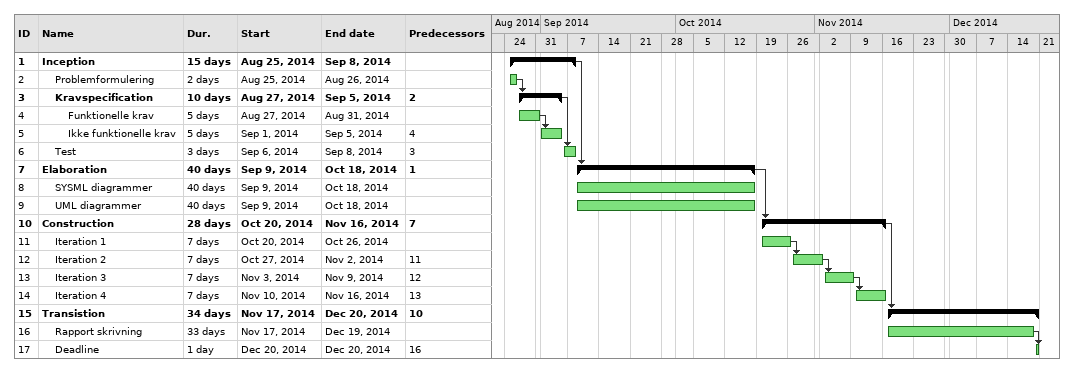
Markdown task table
| ID | Level | Task | Duration | Start | Finish | Predecessors |
|---|---|---|---|---|---|---|
| 1 | 1 | **Inception** | 15d | 2014-08-25 | 2014-09-08 |  |
| 2 | 2 | Problemformulering | 2d | 2014-08-25 | 2014-08-26 |  |
| 3 | 2 | **Kravspecification** | 10d | 2014-08-27 | 2014-09-05 | 2 |
| 4 | 3 | Funktionelle krav | 5d | 2014-08-27 | 2014-08-31 |  |
| 5 | 3 | Ikke funktionelle krav | 5d | 2014-09-01 | 2014-09-05 | 4 |
| 6 | 2 | Test | 3d | 2014-09-06 | 2014-09-08 | 3 |
| 7 | 1 | **Elaboration** | 40d | 2014-09-09 | 2014-10-18 | 1 |
| 8 | 2 | SYSML diagrammer | 40d | 2014-09-09 | 2014-10-18 |  |
| 9 | 2 | UML diagrammer | 40d | 2014-09-09 | 2014-10-18 |  |
| 10 | 1 | **Construction** | 28d | 2014-10-20 | 2014-11-16 | 7 |
| 11 | 2 | Iteration 1 | 7d | 2014-10-20 | 2014-10-26 |  |
| 12 | 2 | Iteration 2 | 7d | 2014-10-27 | 2014-11-02 | 11 |
| 13 | 2 | Iteration 3 | 7d | 2014-11-03 | 2014-11-09 | 12 |
| 14 | 2 | Iteration 4 | 7d | 2014-11-10 | 2014-11-16 | 13 |
| 15 | 1 | **Transistion** | 34d | 2014-11-17 | 2014-12-20 | 10 |
| 16 | 2 | Rapport skrivning | 33d | 2014-11-17 | 2014-12-19 |  |
| 17 | 2 | Deadline | 1d | 2014-12-20 | 2014-12-20 | 16 |
